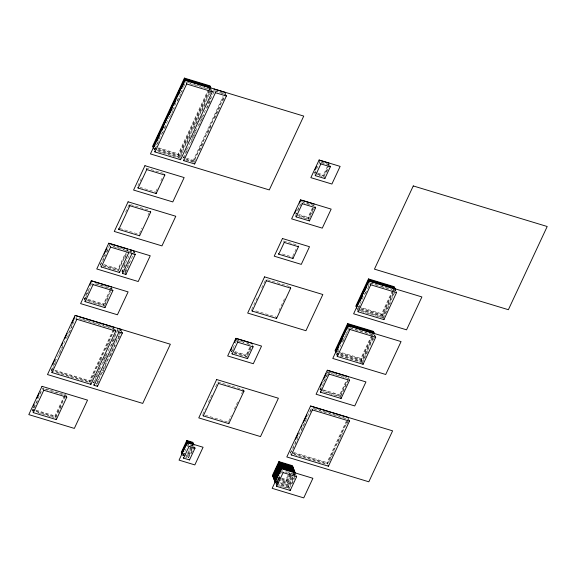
<?xml version="1.0" encoding="UTF-8"?>
<svg xmlns="http://www.w3.org/2000/svg" width="576" height="576" viewBox="0 0 576 576"><rect width="100%" height="100%" fill="white"/><g stroke="black" fill="none" stroke-linecap="round" stroke-linejoin="round"><path stroke-width="0.43" stroke-dasharray="2.88 2.16" d="M32.954 408.089L34.07 405.691M39.672 393.682L40.795 391.284M71.244 326.03L72.374 323.604M85.507 295.452L88.157 289.786M103.507 256.889L104.616 254.498M37.62 400.759L32.767 411.163L32.486 410.429L42.941 388.015L65.938 394.985M55.606 362.218L51.458 371.102L51.178 370.368L66.629 337.262M68.508 333.223L75.29 318.686M88.718 291.254L84.564 300.161L84.283 299.426L92.21 282.427L92.491 283.162M100.447 264.78L104.897 255.24M106.38 252.058L109.721 244.901L127.944 250.423L128.225 251.158L113.314 246.643M158.558 141.574L154.404 150.466L154.123 149.731L156.017 145.692M156.391 144.878L158.659 140.026M159.034 139.219L162.806 131.126M164.318 127.894L170.359 114.948M172.62 110.095L179.042 96.343M180.547 93.11L183.19 87.444M183.571 86.638L185.832 81.785L186.113 82.519L211.738 90.281L211.457 89.539L186.689 82.037M59.371 354.146L63.518 345.262M67.284 337.19L72.18 326.693M102.586 261.54L108.886 248.026M125.626 212.162L129.312 204.242L149.306 210.298M137.923 185.789L141.3 178.56M162.331 133.481L166.486 124.582M170.258 116.496L171.396 114.07M171.77 113.256L174.413 107.597M177.43 101.124L182.34 90.605M102.931 265.529L118.67 270.295L118.109 268.826L125.158 253.721M126.641 250.538L127.382 248.954M126.547 252.072L118.39 269.561L103.478 265.046M126.922 251.28L127.663 249.689M118.67 270.295L127.202 252.014M104.393 306.166L103.55 303.962L110.347 289.39M110.729 288.583L111.478 286.963M156.017 191.275L157.14 188.863M160.891 180.828L162.763 176.81M124.884 258.314L126.742 254.34M111.01 289.318L103.831 304.697L87.307 299.693M129.427 252.295L130.536 249.905M104.767 305.359L108.166 298.073M123.768 265.745L125.626 261.77M129.708 253.03L130.817 250.646M131.098 251.381L121.824 271.253L125.1 272.239L134.366 252.367L131.098 251.381L131.378 252.115M139.435 233.503L142.02 227.966M147.924 215.302L149.033 212.926M61.366 406.123L55.764 418.126L54.922 415.922L64.26 395.914M64.634 395.114L65.376 393.509M125.446 264.83L122.105 271.987L121.543 270.518L123.998 271.26M64.915 395.849L55.202 416.657L35.611 410.724M158.681 151.762L180.029 158.227L178.344 153.821L208.166 89.914M65.196 396.583L55.483 417.391L32.486 410.429M208.822 89.834L178.625 154.555L158.126 148.342M209.203 89.028L210.334 86.602M133.063 252.49L133.805 250.898M209.102 90.569L178.906 155.29L154.994 148.046M209.484 89.762L210.614 87.336M125.186 270.713L127.786 265.147M128.153 264.355L130.01 260.381M209.765 90.497L179.186 156.024L157.838 149.558M210.139 89.69L210.895 88.07M209.664 92.045L179.467 156.758L157.262 150.034M125.748 272.182L128.347 266.616M211.457 89.539L179.748 157.493L154.123 149.731M180.41 157.421L183.046 151.762M186.826 143.669L190.973 134.77M193.997 128.297L198.9 117.785M201.924 111.312L206.071 102.413M209.851 94.32L210.982 91.894M185.645 151.243L187.531 147.197M192.06 137.491L193.946 133.445M194.328 132.638L195.458 130.212M200.743 118.886L202.63 114.84M207.914 103.514L209.045 101.088M209.426 100.282L211.313 96.235M213.199 92.189L214.33 89.762M182.909 158.45L214.61 90.497L214.891 91.231L219.938 92.765M183.938 157.565L188.093 148.673M191.11 142.2L196.02 131.681M199.037 125.208L203.947 114.696M206.964 108.223L211.118 99.324M94.493 373.997L90.353 382.882L89.51 380.678L113.242 329.803M113.623 328.997L114.372 327.384M113.904 329.731L89.791 381.413L55.123 370.908M185.71 159.948L194.119 162.497L193.277 160.294L223.092 96.386M81.965 318.866L114.934 328.853L90.072 382.147L51.178 370.368M225.266 93.074L193.558 161.028L186.833 158.99M98.266 365.926L102.406 357.041M106.171 348.97L110.318 340.085M215.453 90.756L225.547 93.809L193.838 161.762L185.429 159.214M194.119 162.497L196.006 158.45M199.778 150.365L203.933 141.466M207.706 133.373L211.86 124.474M214.877 118.008L219.787 107.489M222.804 101.016L224.69 96.97M95.58 376.718L98.222 371.059M98.597 370.253L99.727 367.834M103.493 359.755L104.623 357.336M105.005 356.53L106.884 352.49M112.162 341.186L114.041 337.147M114.422 336.341L116.302 332.302M116.683 331.495L117.814 329.076M93.226 383.105L118.094 329.81L121.507 330.847L121.788 331.582L119.225 330.804M94.637 381.413L99.533 370.915M103.306 362.844L107.446 353.959M111.211 345.888L115.358 337.003M120.19 330.991L120.946 329.371M97.114 381.787L99.749 376.135M100.13 375.329L102.766 369.677M103.14 368.87L106.157 362.405M106.531 361.598L109.174 355.946M109.548 355.14L115.574 342.223M115.949 341.417L118.591 335.765M118.966 334.951L120.47 331.726M96.638 384.134L121.507 330.847M98.806 380.837L96.919 384.869L96.358 383.4M102.571 372.758L106.718 363.881M110.484 355.802L115.38 345.305M118.397 338.846L120.283 334.807M319.018 162.533L319.752 160.963M182.743 455.94L188.23 444.168L194.155 445.961L194.436 446.695M236.47 340.783L231.35 351.77L246.737 356.429L251.496 346.234M297.482 210.031L300.01 204.61M314.546 173.47L320.033 161.705L320.314 162.439L329.782 165.305L329.501 164.57L320.897 161.964M183.391 455.89L185.22 451.966M202.73 414.432L205.387 408.751M208.418 402.257L212.58 393.322M215.611 386.827L217.505 382.774M233.46 348.581L231.631 352.505L231.07 351.036M251.64 309.614L257.227 297.648M261.691 288.072L265.046 280.894M301.018 203.803L295.596 215.41L295.315 214.675L308.621 218.7L313.315 208.642M190.915 446.206L187.258 454.054L188.662 457.733L186.127 456.962M187.538 454.788L191.563 446.162M191.93 445.378L193.032 443.023M191.844 446.897L187.819 455.522L186.127 455.011M192.211 446.112L193.313 443.758M191.758 448.416L188.1 456.257L186.408 455.746M192.406 448.366L188.381 456.991L185.846 456.228M188.662 457.733L194.155 445.961M191.138 453.758L193.702 448.265M317.124 174.254L324.014 176.335L323.453 174.866L327.845 165.456M328.212 164.671L328.939 163.102M328.493 165.406L323.734 175.601L317.707 173.779M324.014 176.335L329.501 164.57M326.491 172.368L328.32 168.444M298.922 216.418L308.902 219.434L308.059 217.231L313.114 206.395M313.034 207.907L308.34 217.966L299.196 215.194M309.262 218.664L314.683 207.058M240.178 355.09L247.018 357.163L246.175 354.96L249.833 347.112M292.759 256.241L296.784 247.608M250.481 347.062L246.456 355.694L234.49 352.066M247.385 356.378L251.41 347.753M278.971 310.608L285.3 297.043M228.636 421.351L231.286 415.663M234.317 409.169L238.486 400.241M241.517 393.746L242.647 391.313M276.336 481.795L278.222 477.756M326.844 373.543L327.953 371.174M368.51 284.249L369.626 281.866M279.533 477.612L276.142 484.877L275.861 484.142L281.894 471.226M290.506 452.765L302.897 426.204M303.271 425.405L311.537 407.7L311.818 408.434M327.773 374.22L320.047 390.78L319.766 390.046L321.242 386.892M323.446 382.162L328.234 371.909L328.514 372.643L346.435 378.072M343.138 339.962L336.463 354.262L362.254 362.074L374.854 335.066L349.927 327.514M343.505 339.17L349.07 327.254L349.351 327.989L375.134 335.801L374.854 335.066M365.458 292.133L357.3 309.607L383.09 317.419L395.69 290.412L392.256 289.368M368.05 286.574L369.907 282.6L370.188 283.334L380.498 286.459M292.666 449.474L297.547 439.013M301.298 430.963L306.18 420.502M309.938 412.459L311.062 410.04M337.86 352.613L336.744 354.996L336.182 353.527L338.767 354.305M343.051 341.496L348.61 329.58M360.18 304.783L357.581 310.342L357.019 308.873L359.604 309.65M365.364 293.659L369.446 284.926M275.861 484.142L289.39 488.239L286.02 479.419L288.662 473.76M289.692 472.882L286.301 480.154L278.69 477.85M289.598 474.43L286.582 480.888L281.513 479.347M290.254 474.358L286.862 481.622L280.944 479.83M290.916 474.286L287.143 482.357L277.848 479.542M290.815 475.826L287.424 483.091L280.663 481.046M291.096 476.561L287.705 483.826L280.944 481.781M292.889 474.062L287.986 484.56L280.375 482.256M294.3 472.378L288.266 485.302L279.814 482.738M294.955 472.306L288.547 486.036L276.71 482.45M295.236 473.04L288.828 486.77L279.533 483.955M295.517 473.774L289.109 487.505L278.964 484.43M289.39 488.239L295.042 476.129M291.931 484.128L294.574 478.476M324.317 392.076L340.531 396.986L339.689 394.776L346.313 380.585M348.43 377.381L339.97 395.518L322.898 390.348M347.976 379.692L340.25 396.252L319.766 390.046M340.898 396.194L347.89 381.218M340.186 356.04L362.534 362.808L360.85 358.394L371.599 335.362M361.022 311.386L383.371 318.154L381.686 313.74L392.436 290.707M372.247 335.304L361.13 359.129L340.502 352.879M372.622 334.505L373.73 332.129M393.084 290.65L381.967 314.474L361.339 308.225M393.458 289.85L394.567 287.467M372.528 336.038L361.411 359.863L340.783 353.621M372.902 335.246L374.011 332.863M393.365 291.384L382.248 315.209L361.62 308.959M393.739 290.585L394.848 288.202M372.442 337.565L361.692 360.605L340.2 354.089M393.278 292.91L382.529 315.943L361.037 309.434M373.09 337.507L361.973 361.339L339.624 354.564M395.41 289.678L382.81 316.685L360.461 309.91M362.534 362.808L368.093 350.892M373.284 339.775L374.393 337.392M383.371 318.154L390.413 303.062M293.033 453.528L327.593 463.997L327.031 462.528L346.183 421.481M347.213 420.61L327.312 463.262L292.752 452.794M347.587 419.803L348.343 418.198M327.593 463.997L347.868 420.538M329.371 461.513L334.253 451.051M338.011 443.002L342.893 432.54M346.651 424.49L347.774 422.078M220.781 93.017L225.828 94.543L225.547 93.809M314.842 172.26L317.426 173.038M318.283 173.304L323.453 174.866M314.266 172.735L316.843 173.513M319.126 175.507L324.295 177.07M158.702 147.866L178.344 153.821M154.418 148.522L156.982 149.299M183.182 157.234L185.71 157.997M186.552 158.256L193.277 160.294M153.842 148.997L156.406 149.774M301.457 201.514L314.762 205.546L315.043 206.28L303.401 202.759M146.174 168.12L164.268 173.599M295.589 213.451L298.08 214.207M298.915 214.459L308.059 217.231M140.018 187.344L155.642 192.074M283.68 240.955L297.886 245.261M282.362 253.987L292.392 257.026M370.764 282.859L391.392 289.109M381.362 286.718L395.971 291.146L395.69 290.412M119.902 228.492L139.061 234.295M358.481 306.713L381.686 313.74M267.466 279.806L290.138 286.668M357.602 308.398L360.18 309.175M100.714 263.556L103.198 264.312M104.026 264.557L118.109 268.826M255.838 310.882L275.99 316.987M103.212 266.263L118.123 270.778M337.644 351.367L360.85 358.394M336.766 353.052L339.343 353.83M96.343 283.68L112.039 288.432L104.112 305.431L84.283 299.426M94.968 283.91L112.32 289.166L111.758 287.698M248.81 343.627L236.837 339.998L237.118 340.733M237.974 340.992L243.958 342.806M247.378 343.843L252.511 345.398L252.23 344.664M329.083 372.168L348.71 378.115L348.991 378.85M84.542 298.202L87.026 298.951M87.847 299.203L103.55 303.962M84.002 298.692L86.479 299.441M88.69 301.414L103.565 305.914M235.058 351.59L246.175 354.96M234.194 353.282L239.321 354.83M320.062 388.836L322.618 389.606M323.474 389.866L339.689 394.776M319.486 389.311L322.049 390.089M78.862 318.578L115.214 329.587L114.934 328.853M313.222 408.204L335.974 415.102M336.823 415.354L345.247 417.91M314.345 409.198L348.898 419.666L348.624 418.932M217.886 381.96L243.41 389.693M205.286 415.202L228.254 422.158M51.466 369.151L54 369.922M54.842 370.174L89.51 380.678M95.508 383.141L92.945 382.37L93.506 383.839M56.534 372.636L88.661 382.37M290.786 451.548L293.314 452.318M294.156 452.57L327.031 462.528M294.156 454.522L302.587 457.078M303.43 457.33L327.031 464.479M44.928 389.268L66.218 395.719L65.657 394.25M286.495 471.694L295.798 474.509L296.078 475.25L285.084 471.917M190.202 445.421L193.586 446.443M278.41 477.108L280.951 477.878M281.794 478.138L286.02 479.419M278.129 478.325L280.663 479.095M277.567 478.807L280.102 479.57M277.279 480.017L279.814 480.787M276.149 480.974L279.533 482.004M183.312 453.506L185.846 454.277M276.43 481.716L278.971 482.479M32.774 409.212L35.33 409.99M36.187 410.242L54.922 415.922M183.024 454.723L185.566 455.494M276.149 482.926L278.683 483.696M32.206 409.687L34.762 410.465M182.462 455.198L184.997 455.969M275.58 483.408L278.122 484.178M37.879 412.711L54.065 417.607M185.558 457.438L187.25 457.956M278.683 485.647L289.67 488.974M290.225 452.03L290.786 453.499M282.269 470.412L282.55 471.146M134.086 251.633L134.647 253.102M124.819 271.505L125.381 272.981M188.23 444.168L188.51 444.902M109.721 244.901L110.002 245.635M100.166 264.038L100.728 265.514M118.094 329.81L118.375 330.545M76.046 317.074L76.327 317.808M42.941 388.015L43.222 388.75"/><path stroke-width="0.86" d="M185.27 80.309L210.895 88.07L210.053 85.867L184.428 78.106L152.719 146.059L153.562 148.262M153 146.794L184.709 78.84L210.334 86.602M153.281 147.528L184.99 79.574L210.614 87.336M33.422 405.756L34.164 404.15M36.778 398.549L39.024 393.746M52.502 364.86L55.138 359.208M61.546 345.478L62.676 343.058M64.555 339.019L67.198 333.367M72.094 322.87L74.729 317.218M89.762 285.005L91.649 280.958L111.478 286.963M104.335 253.764L106.934 248.198M154.318 146.642L155.074 145.03M156.586 141.79L159.984 134.51M161.87 130.464L163.382 127.231M169.416 114.286L172.058 108.626M173.945 104.58L175.457 101.347M178.481 94.874L179.611 92.448M181.498 88.402L184.14 82.735M66.499 396.454L66.78 397.188L56.326 419.594L33.329 412.632L43.783 390.226L43.502 389.484M115.495 330.322L115.776 331.063L90.914 384.35L52.02 372.571L76.889 319.277L76.608 318.542M112.601 289.901L112.882 290.642L104.954 307.634L85.126 301.63L93.053 284.63L92.772 283.896M128.506 251.892L128.786 252.626L119.513 272.498L101.29 266.983L110.563 247.111L110.282 246.377M150.422 211.291L150.703 212.026L139.622 235.764L118.8 229.457L129.874 205.718L129.593 204.984M164.549 174.334L164.83 175.068L156.204 193.543L138.11 188.064L146.736 169.589L146.455 168.854M212.018 91.015L212.299 91.75L180.59 159.703L154.966 151.942L186.674 83.988L186.394 83.254M134.928 253.836L135.209 254.578L125.942 274.45L122.666 273.456L131.94 253.584L131.659 252.85M226.109 95.278L226.39 96.019L194.681 163.966L183.751 160.654L215.453 92.707L215.172 91.966M122.069 332.316L122.35 333.05L97.481 386.345L94.068 385.308L118.937 332.014L118.656 331.279M193.874 445.226L192.751 442.289L186.826 440.496L181.339 452.261L182.182 454.464M181.62 452.995L187.106 441.23L193.032 443.023M181.901 453.73L187.387 441.965L193.313 443.758M186.574 445.054L187.668 442.699L193.594 444.492M230.789 350.294L231.883 347.947M234.446 342.454L236.275 338.53L251.669 343.188L251.95 343.93M294.754 213.199L296.201 210.103M299.448 203.141L300.535 200.822M315.079 169.646L316.541 166.507M194.717 447.437L194.998 448.171L189.504 459.936L183.586 458.143L189.072 446.378L188.791 445.644M243.691 390.427L243.972 391.162L228.816 423.634L203.292 415.901L218.448 383.429L218.167 382.694M252.792 346.133L253.073 346.867L247.579 358.632L232.193 353.974L237.679 342.209L237.398 341.474M290.419 287.41L290.7 288.144L276.552 318.456L252.202 311.083L266.35 280.764L266.069 280.03M298.166 245.995L298.447 246.73L292.954 258.494L278.748 254.196L284.242 242.424L283.961 241.69M315.324 207.014L315.605 207.756L309.463 220.91L296.158 216.878L302.299 203.724L302.018 202.99M330.062 166.039L330.343 166.774L324.857 178.546L315.389 175.673L320.875 163.908L320.594 163.174M295.236 473.04L292.428 465.689L278.899 461.592L272.491 475.315L275.299 482.674M272.772 476.057L279.18 462.326L292.709 466.423M273.053 476.791L279.461 463.061L292.99 467.158M273.334 477.526L279.742 463.795L293.27 467.892M273.614 478.26L280.022 464.53L293.551 468.626M273.895 478.994L280.303 465.264L293.832 469.368M274.176 479.729L280.584 466.006L294.113 470.102M274.457 480.463L280.865 466.74L294.394 470.837M347.393 328.169L348.509 325.786L374.292 333.598L373.45 331.387L347.666 323.582L335.059 350.582L335.902 352.793L338.501 347.227M395.41 289.678L394.286 286.733L368.503 278.921L355.896 305.928L356.738 308.131M274.738 481.198L281.146 467.474L294.674 471.571M335.34 351.317L347.947 324.317L373.73 332.129M356.177 306.662L368.784 279.655L394.567 287.467M275.018 481.939L281.426 468.209L294.955 472.306M335.621 352.058L348.228 325.051L374.011 332.863M356.458 307.397L369.065 280.397L394.848 288.202M279.446 473.789L281.333 469.75M295.574 439.222L298.202 433.591M301.205 427.147L301.961 425.542M303.458 422.323L306.842 415.08M320.314 386.208L322.15 382.27M323.626 379.116L326.196 373.594M340.351 343.26L342.576 338.494M360.079 300.989L362.671 295.423M364.522 291.456L366.746 286.69M296.359 475.985L296.64 476.719L290.232 490.442L276.703 486.346L283.111 472.622L282.83 471.888M349.178 420.401L349.459 421.135L328.435 466.207L291.348 454.968L312.379 409.903L312.098 409.169M349.272 379.584L349.553 380.318L341.093 398.455L320.609 392.249L329.076 374.119L328.795 373.385M375.415 336.535L375.696 337.27L363.096 364.277L337.306 356.465L349.913 329.465L349.632 328.723M396.252 291.881L396.533 292.615L383.933 319.622L358.142 311.81L370.75 284.803L370.469 284.069M224.986 92.34L214.049 89.028L214.33 89.762M186.674 83.988L212.299 91.75M215.453 92.707L226.39 96.019M319.471 160.229L328.939 163.102M320.875 163.908L330.343 166.774M301.723 200.297L314.201 204.077M302.299 203.724L315.605 207.756M146.736 169.589L164.83 175.068M284.242 242.424L298.447 246.73M129.874 205.718L150.703 212.026M395.129 288.943L369.346 281.131L368.503 278.921M370.75 284.803L396.533 292.615M266.35 280.764L290.7 288.144M127.382 248.954L109.159 243.432L109.44 244.166M130.536 249.905L133.805 250.898L134.086 251.633M110.563 247.111L128.786 252.626M131.94 253.584L135.209 254.578M349.913 329.465L375.696 337.27M93.053 284.63L112.882 290.642M237.679 342.209L253.073 346.867M327.672 370.44L348.149 376.646M329.076 374.119L349.553 380.318M75.485 315.605L114.372 327.384M117.533 328.342L120.946 329.371L121.226 330.106M76.889 319.277L115.776 331.063M118.937 332.014L122.35 333.05M310.975 406.224L348.062 417.456L348.343 418.198M312.379 409.903L349.459 421.135M218.448 383.429L243.972 391.162M43.783 390.226L66.78 397.188M283.111 472.622L296.64 476.719M189.072 446.378L194.998 448.171M383.652 318.888L383.933 319.622M324.576 177.811L324.857 178.546M315.108 174.938L315.389 175.673M357.862 311.076L358.142 311.81M309.182 220.176L309.463 220.91M347.666 323.582L348.79 326.52M362.815 363.542L363.096 364.277M295.877 216.144L296.158 216.878M337.025 355.73L337.306 356.465M292.673 257.76L292.954 258.494M340.812 397.721L341.093 398.455M278.467 253.454L278.748 254.196M320.328 391.514L320.609 392.249M276.271 317.722L276.552 318.456M184.428 78.106L185.551 81.043M328.154 465.466L328.435 466.207M251.921 310.349L252.202 311.083M194.4 163.231L194.681 163.966M183.47 159.919L183.751 160.654M180.31 158.962L180.59 159.703M291.067 454.234L291.348 454.968M247.298 357.898L247.579 358.632M236.275 338.53L236.556 339.264M289.951 489.708L290.232 490.442M278.899 461.592L281.707 468.943M154.685 151.207L154.966 151.942M231.912 353.239L232.193 353.974M276.422 485.611L276.703 486.346M155.923 192.809L156.204 193.543M228.535 422.899L228.816 423.634M137.83 187.33L138.11 188.064M139.342 235.03L139.622 235.764M203.011 415.166L203.292 415.901M118.519 228.722L118.8 229.457M125.662 273.715L125.942 274.45M186.826 440.496L187.949 443.434M122.386 272.722L122.666 273.456M119.232 271.764L119.513 272.498M189.223 459.202L189.504 459.936M183.305 457.409L183.586 458.143M101.009 266.249L101.29 266.983M104.674 306.9L104.954 307.634M91.649 280.958L91.93 281.693M84.845 300.895L85.126 301.63M97.2 385.61L97.481 386.345M93.787 384.574L94.068 385.308M90.634 383.616L90.914 384.35M51.739 371.837L52.02 372.571M56.045 418.86L56.326 419.594M33.048 411.898L33.329 412.632M42.005 386.323L28.8 414.619L74.34 428.407L87.538 400.118L42.005 386.323M75.103 315.382L47.491 374.558L142.74 403.409L170.352 344.232L75.103 315.382M91.267 280.735L80.597 303.617L117.425 314.77L128.102 291.888L91.267 280.735M108.778 243.209L96.761 268.97L138.218 281.527L150.235 255.766L108.778 243.209M128.095 201.816L114.271 231.444L161.957 245.887L175.781 216.259L128.095 201.816M144.95 165.694L133.582 190.051L172.793 201.924L184.162 177.566L144.95 165.694M184.889 80.093L150.437 153.922L269.287 189.922L303.739 116.086L184.889 80.093M187.294 442.476L179.057 460.13L194.839 464.911L203.076 447.257L187.294 442.476M216.662 379.534L198.763 417.888L260.503 436.586L278.395 398.232L216.662 379.534M235.894 338.306L227.664 355.961L253.31 363.73L261.547 346.075L235.894 338.306M264.564 276.869L247.673 313.07L305.942 330.718L322.834 294.516L264.564 276.869M282.456 238.529L274.219 256.176L301.277 264.377L309.514 246.722L282.456 238.529M300.514 199.822L291.629 218.866L322.279 228.146L331.157 209.11L300.514 199.822M319.09 160.013L310.853 177.66L331.898 184.032L340.135 166.385L319.09 160.013M281.326 468.72L272.174 488.333L303.746 497.894L312.89 478.282L281.326 468.72M310.594 406.008L286.819 456.955L368.827 481.795L392.602 430.848L310.594 406.008M327.29 370.217L316.08 394.236L354.744 405.95L365.947 381.931L327.29 370.217M348.127 325.562L332.777 358.452L385.718 374.486L401.062 341.597L348.127 325.562M368.964 280.908L353.614 313.798L406.555 329.832L421.898 296.942L368.964 280.908M413.273 185.94L374.45 269.143L508.378 309.708L547.2 226.505L413.273 185.94"/></g></svg>
